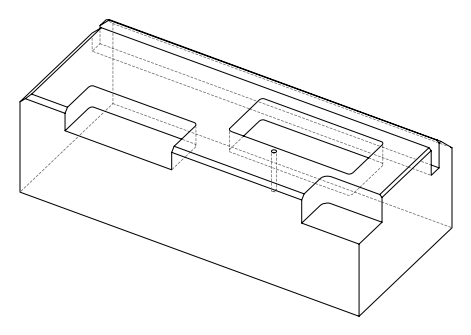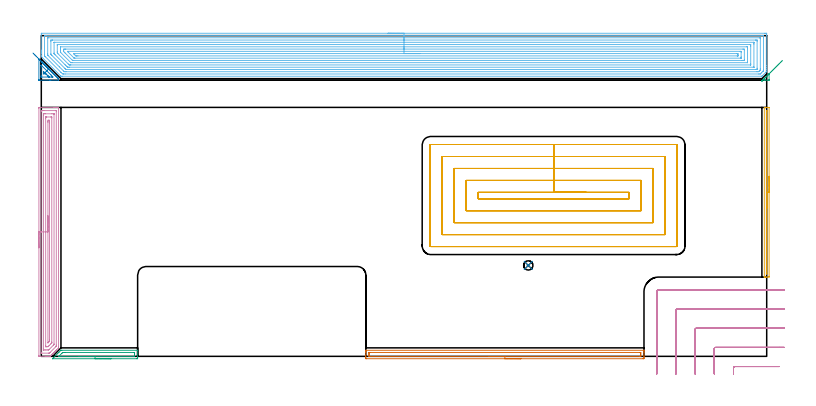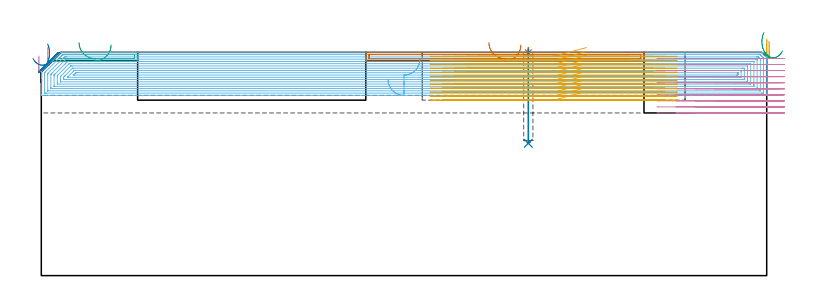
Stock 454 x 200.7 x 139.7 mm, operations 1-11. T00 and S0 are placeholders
(PLAN: 13 operations, 5 tool changes, 174.9 min)
(1 SPOT_DRILL | STEP1POCKET | NXT0321_9005460120000 | 0.03 min | 0 mm3)
(2 DRILL_BLIND_HOLE_INTO_CENTER | STEP1POCKET | UGT0301_453 | 0.24 min | 1447 mm3)
(3 AREA_MILL | FG_CHAMFER_SURFACE | UGT0205_001 | 1.01 min | 846 mm3)
(4 AREA_MILL_1 | FG_CHAMFER_SURFACE_1 | UGT0205_001 | 6.4 min | 12188 mm3)
(5 AREA_MILL_2 | FG_CHAMFER_SURFACE_2 | UGT0205_001 | 1.84 min | 500 mm3)
(6 AREA_MILL_3 | FG_CHAMFER_SURFACE_3 | UGT0205_001 | 36.43 min | 164257 mm3)
(7 AREA_MILL_4 | FG_CHAMFER_SURFACE_4 | UGT0205_001 | 2.98 min | 2537 mm3)
(8 AREA_MILL_5 | FG_CHAMFER_SURFACE_5 | UGT0205_001 | 0.5 min | 843 mm3)
(9 AREA_MILL_6 | FG_CHAMFER_SURFACE_6 | UGT0205_001 | 0.18 min | 14 mm3)
(10 MILL_CORNER_NOTCH_RECTANGULAR | CORNER_NOTCH_RECTANGULAR | NXT0201_012 | Follow Part, ap 4, ae 75% | 9.56 min | 143616 mm3)
(11 MILL_RECTANGULAR_POCKET | POCKET_RECTANGULAR_STRAIGHT | NXT0201_013 | Follow Part, ap 2.5, ae 75% | 39.81 min | 362756 mm3)
(12 MILL_SLOT | SLOT_PARTIAL_RECTANGULAR | NXT0201_013 | Follow Part, ap 2.5, ae 75% | 56.29 min | 239564 mm3)
(13 MILL_RECTANGULAR_SLOT | SLOT_RECTANGULAR | NXT0201_012 | Follow Part, ap 4, ae 75% | 19.65 min | 291531 mm3)
(TOOL NXT0321_9005460120000 | NC Spot Drill, 142deg, 12mm, Carbide, Uncoated | D12 PA142 FL30 Z2)
(TOOL UGT0301_453 | Carbide Drill 5.8 mm | D5.8 PA118 FL57 Z2)
(TOOL UGT0205_001 | Chamfer Mill 20 x 3 x 45 deg. | D20 FL50 Z2)
(TOOL NXT0201_012 | ENDMILL 16mm [2P460-1600-NA 1630] | D16 FL38 Z6)
(TOOL NXT0201_013 | ENDMILL 10mm | D10 FL30 Z4)
(OP 1 SPOT_DRILL)
G17 G21 G94 G90
T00 M6
G54
G17 G0 G90 X304.8 Y56.9 S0 M3
G43 Z149.7 H0
G94 G81 G98 Z139.45 F250. R142.7
G80
M5
M2
(OP 2 DRILL_BLIND_HOLE_INTO_CENTER)
G17 G21 G94 G90
T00 M6
G54
G17 G0 G90 X304.8 Y56.9 S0 M3
G43 Z149.7 H0
G94 G81 G98 Z82.8 F250. R141.7
G80
M5
M2
(OP 3 AREA_MILL)
G17 G21 G94 G90
T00 M6
G54
G17 G0 G90 X43.65 Y-1.5 S1061 M3
G43 Z149.7 H0
Z144.4
G94 G1 X43.612 Z143.529 F250.
X43.498 Z142.664
X43.309 Z141.812
X43.047 Z140.98
X42.713 Z140.174
X42.31 Z139.4
X41.842 Z138.664
X41.31 Z137.972
X40.721 Z137.329
X40.078 Z136.74
X39.386 Z136.209
X38.65 Z135.74
X37.876 Z135.337
X37.07 Z135.003
X36.238 Z134.741
X35.387 Z134.552
X34.522 Z134.438
X33.65 Z134.4
X7.068
X7.014 Y-1.498 Z134.401
X7.015 Y-1.493 Z134.405
X7.072 Y-1.429 Z134.469
X7.957 Y-0.542 Z135.357
X9.057 Y0.557 Z136.456
X10.172 Y1.673 Z137.572
X11.058 Y2.559 Z138.458
X12.294 Y3.793 Z139.691
X12.3 Y3.802 Z139.694
X12.317 Y3.801
X12.83 Y3.8 Z139.7
X60.229
X60.29 Y3.795 Z139.693
X60.3 Y3.656 Z139.554
Y-0.314 Z135.584
X60.295 Y-1.053 Z134.841
X60.292 Y-1.49 Z134.404
X60.228 Y-1.493 Z134.403
X59.786 Y-1.5 Z134.4
X33.65
Y-0.086 Z135.814
X11.529 Y-0.085 Z135.815
X11.058 Y-0.084 Z135.816
X10.969 Y-0.083 Z135.817
X10.882 Y-0.079 Z135.821
X10.888 Y-0.07 Z135.83
X10.919 Y-0.033 Z135.867
X10.955 Y0.004 Z135.904
X11.058 Y0.109 Z136.009
X12.685 Y1.735 Z137.635
X12.83 Y1.88 Z137.78
X13.13 Y2.174 Z138.074
X13.328 Y2.366 Z138.266
X13.716 Y2.382 Z138.282
X13.805 Y2.384 Z138.284
X14.602 Y2.386 Z138.286
X14.689
X58.101 Y2.385 Z138.285
X58.219 Y2.382 Z138.282
X58.275 Y2.379 Z138.279
X58.291 Y2.374 Z138.274
X58.294 Y2.358 Z138.258
X58.297 Y2.313 Z138.213
X58.3 Y2.187 Z138.087
Y1.306 Z137.206
Y0.425 Z136.325
X58.298 Y0.14 Z136.04
X58.293 Y-0.05 Z135.85
X58.29 Y-0.079 Z135.821
X58.286 Y-0.081 Z135.819
X58.263 Y-0.083 Z135.817
X58.214 Y-0.085 Z135.815
X33.65 Y-0.086 Z135.814
X32.778 Z135.852
X31.914 Z135.966
X31.062 Z136.155
X30.23 Z136.417
X29.424 Z136.751
X28.65 Z137.154
X27.914 Z137.623
X27.222 Z138.154
X26.579 Z138.743
X25.99 Z139.386
X25.459 Z140.079
X24.99 Z140.814
X24.587 Z141.588
X24.253 Z142.394
X23.991 Z143.226
X23.802 Z144.078
X23.688 Z144.943
X23.65 Z145.814
G0 Z149.7
M5
M2
(OP 4 AREA_MILL_1)
G17 G21 G94 G90
T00 M6
G54
G17 G0 G90 X-1.5 Y67.9 S1061 M3
G43 Z149.7 H0
Z137.4
G94 G1 Y67.938 Z136.528 F250.
Y68.052 Z135.663
Y68.241 Z134.812
Y68.503 Z133.98
Y68.837 Z133.174
Y69.24 Z132.4
Y69.708 Z131.664
Y70.24 Z130.972
Y70.829 Z130.329
Y71.472 Z129.74
Y72.164 Z129.208
Y72.9 Z128.74
Y73.674 Z128.337
Y74.48 Z128.003
Y75.312 Z127.741
Y76.164 Z127.552
Y77.028 Z127.438
Y77.9 Z127.4
X-1.499 Y155.181 Z127.401
X-1.496 Y155.614 Z127.402
X-1.492 Y155.79 Z127.406
X-1.07 Y155.795 Z127.828
X-0.46 Y155.8 Z128.437
X7.73 Z136.624
X8.27 Z137.167
X8.61 Z137.506
X9.15 Z138.046
X9.49 Z138.385
X10.169 Z139.068
X10.468 Z139.367
X10.804 Y155.799 Z139.694
X10.8 Y155.628 Z139.7
Y5.98
X10.796 Y5.305 Z139.689
X10.591 Y5.091 Z139.491
X9.693 Y4.193 Z138.592
X9.246 Y3.746 Z138.145
X8.8 Y3.299 Z137.698
X8.246 Y2.746 Z137.145
X8.023 Y2.522 Z136.92
X7.907 Y2.406 Z136.804
X7.392 Y1.892 Z136.292
X7.143 Y1.641 Z136.039
X7.014 Y1.512 Z135.911
X6.539 Y1.039 Z135.438
X6.263 Y0.761 Z135.159
X5.673 Y0.172 Z134.571
X5.53 Y0.034 Z134.429
X5.502 Y0.01 Z134.401
X5.19 Y0. Z134.09
X4.889 Z133.788
X4.21 Z133.105
X2.991 Z131.887
X2.45 Z131.344
X-1.07 Y0.001 Z127.827
X-1.285 Y0.004 Z127.612
X-1.492 Y0.01 Z127.405
X-1.496 Y0.186 Z127.402
X-1.499 Y0.619 Z127.401
X-1.5 Y77.9 Z127.4
X-0.086 Z128.814
X-0.085 Y153.288 Z128.815
X-0.084 Y153.394 Z128.816
X-0.079 Y153.778 Z128.821
X0.297 Y153.793 Z129.197
X0.69 Y153.798 Z129.59
X1.171 Y153.8 Z130.071
X1.57 Z130.47
X9.297 Y153.799 Z138.197
X9.329 Y153.797 Z138.229
X9.362 Y153.791 Z138.262
X9.379 Y153.786 Z138.279
X9.38 Y153.761 Z138.28
X9.385 Y153.501 Z138.285
X9.386 Y6.979 Z138.286
X9.385 Y6.873 Z138.285
X9.382 Y6.479 Z138.282
X9.379 Y6.381 Z138.279
X9.377 Y6.338 Z138.277
X9.352 Y6.311 Z138.252
X9.26 Y6.213 Z138.16
X9.03 Y5.98 Z137.93
X5.456 Y2.406 Z134.356
X5.269 Y2.224 Z134.169
X5.09 Y2.05 Z133.99
X5.028 Y2.01 Z133.928
X4.97 Y2.006 Z133.87
X4.85 Y2.003 Z133.75
X4.609 Y2. Z133.509
X0.003 Y2.001 Z128.903
X-0.029 Y2.003 Z128.871
X-0.062 Y2.009 Z128.838
X-0.079 Y2.014 Z128.821
X-0.08 Y2.039 Z128.82
X-0.085 Y2.299 Z128.815
X-0.086 Y77.9 Z128.814
X1.328 Z130.228
X1.329 Y150.959 Z130.229
X1.331 Y151.607 Z130.231
X1.333 Y151.73 Z130.233
X1.335 Y151.782 Z130.235
X1.389 Y151.792 Z130.289
X1.57 Y151.796 Z130.47
X2.26 Y151.8 Z131.16
X2.45 Z131.35
X6.66 Z135.56
X7.541 Y151.799 Z136.441
X7.73 Y151.797 Z136.63
X7.919 Y151.791 Z136.819
X7.965 Y151.788 Z136.865
X7.967 Y151.754 Z136.867
X7.97 Y151.689 Z136.87
X7.971 Y151.607 Z136.871
Y151.362
Y7.766
X7.97 Y7.523 Z136.87
X7.968 Y7.439 Z136.868
X7.965 Y7.379 Z136.865
X7.936 Y7.347 Z136.836
X7.73 Y7.132 Z136.63
X7.603 Y7.002 Z136.503
X7.474 Y6.873 Z136.374
X4.942 Y4.343 Z133.842
X4.788 Y4.193 Z133.688
X4.587 Y4.01 Z133.487
X4.397 Y4.003 Z133.297
X4.21 Y4.001 Z133.11
X3.52 Y4. Z132.42
X2.64 Z131.54
X1.759 Z130.659
X1.57 Y4.003 Z130.47
X1.381 Y4.009 Z130.281
X1.335 Y4.012 Z130.235
X1.333 Y4.046 Z130.233
X1.33 Y4.111 Z130.23
X1.329 Y4.193 Z130.229
X1.328 Y4.438 Z130.228
Y77.9
X2.743 Z131.643
Y148.927
X2.745 Y149.521 Z131.645
X2.748 Y149.722 Z131.648
X2.749 Y149.785 Z131.649
X2.793 Y149.79 Z131.693
X2.9 Y149.794 Z131.8
X3.33 Y149.8 Z132.23
X3.35 Z132.25
X5.99 Z134.89
X6.401 Y149.796 Z135.301
X6.503 Y149.793 Z135.403
X6.548 Y149.79 Z135.448
X6.551 Y149.756 Z135.451
X6.553 Y149.664 Z135.453
X6.557 Y149.225 Z135.457
Y8.957
X6.556 Y8.66 Z135.456
X6.554 Y8.511 Z135.454
X6.55 Y8.438 Z135.45
X6.546 Y8.407 Z135.446
X6.524 Y8.382 Z135.424
X6.385 Y8.238 Z135.285
X5.97 Y7.818 Z134.87
X5.024 Y6.873 Z133.924
X4.613 Y6.464 Z133.513
X4.21 Y6.067 Z133.11
X4.165 Y6.025 Z133.065
X3.33 Y6.001 Z132.23
X3.31 Y6. Z132.21
X2.899 Y6.004 Z131.799
X2.797 Y6.007 Z131.697
X2.752 Y6.01 Z131.652
X2.749 Y6.044 Z131.649
X2.746 Y6.136 Z131.646
X2.743 Y6.575 Z131.643
Y77.9
X4.157 Z133.057
Y146.301
X4.16 Y147.14 Z133.06
X4.161 Y147.189 Z133.061
X4.21 Y147.79 Z133.11
X4.445 Y147.795 Z133.345
X5.09 Y147.79 Z133.99
X5.138 Y147.14 Z134.038
X5.14 Y147.089 Z134.04
X5.143 Y146.247 Z134.043
Y146.193
Y10.393
X5.141 Y9.553 Z134.041
X5.14 Y9.502 Z134.04
X5.136 Y9.451 Z134.036
X5.09 Y9.399 Z133.99
X4.727 Y9.028 Z133.627
X4.362 Y8.66 Z133.262
X4.285 Y8.583 Z133.185
X4.21 Y8.51 Z133.11
X4.184 Y8.487 Z133.084
X4.165 Y8.474 Z133.065
X4.164 Y8.475 Z133.064
X4.161 Y8.498 Z133.061
X4.158 Y8.606 Z133.058
X4.157 Y8.66 Z133.057
Y77.9
Y78.772 Z133.095
Y79.636 Z133.209
Y80.488 Z133.398
Y81.32 Z133.66
Y82.126 Z133.994
Y82.9 Z134.397
Y83.636 Z134.865
Y84.328 Z135.396
Y84.971 Z135.986
Y85.56 Z136.629
Y86.092 Z137.321
Y86.56 Z138.057
Y86.963 Z138.831
Y87.297 Z139.637
Y87.559 Z140.469
Y87.748 Z141.32
Y87.862 Z142.185
Y87.9 Z143.057
G0 Z149.7
M5
M2
(OP 5 AREA_MILL_2)
G17 G21 G94 G90
T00 M6
G54
G17 G0 G90 X455.5 Y112.7 S1061 M3
G43 Z149.7 H0
Z146.7
G94 G1 Y112.662 Z145.828 F250.
Y112.548 Z144.963
Y112.359 Z144.112
Y112.097 Z143.28
Y111.763 Z142.474
Y111.36 Z141.7
Y110.891 Z140.964
Y110.36 Z140.272
Y109.771 Z139.629
Y109.128 Z139.04
Y108.436 Z138.508
Y107.7 Z138.04
Y106.926 Z137.637
Y106.12 Z137.303
Y105.288 Z137.041
Y104.436 Z136.852
Y103.572 Z136.738
Y102.7 Z136.7
Y49.872
X455.497 Y49.73 Z136.703
X455.491 Y49.602 Z136.706
X454. Y49.6 Z138.195
X453.481 Z138.718
X452.854 Z139.345
X452.547 Z139.645
X452.503 Y49.61 Z139.688
X452.5 Y49.73 Z139.7
Y155.67
X452.503 Y155.79 Z139.688
X452.544 Y155.793 Z139.647
X452.854 Y155.8 Z139.345
X453.48 Z138.719
X454. Z138.195
X455.491 Y155.798 Z136.706
X455.5 Y155.67 Z136.7
Y102.7
X454.086 Z138.114
X454.085 Y51.87 Z138.115
X454.084 Y51.784 Z138.116
X454.079 Y51.622 Z138.121
X454. Y51.61 Z138.2
X453.95 Y51.607 Z138.25
X453.925 Y51.609 Z138.275
X453.92 Y51.699 Z138.28
X453.916 Y51.87 Z138.284
X453.915 Y51.955 Z138.285
X453.914 Y52.041 Z138.286
X453.915 Y153.53 Z138.285
X453.916 Y153.616 Z138.284
X453.921 Y153.778 Z138.279
X454. Y153.79 Z138.2
X454.05 Y153.793 Z138.15
X454.075 Y153.791 Z138.125
X454.08 Y153.701 Z138.12
X454.084 Y153.53 Z138.116
X454.086 Y153.445 Z138.114
Y153.359
Y102.7
Y101.828 Z138.152
Y100.963 Z138.266
Y100.112 Z138.455
Y99.28 Z138.717
Y98.474 Z139.051
Y97.7 Z139.454
Y96.964 Z139.923
Y96.272 Z140.454
Y95.629 Z141.043
Y95.04 Z141.686
Y94.508 Z142.378
Y94.04 Z143.114
Y93.637 Z143.888
Y93.303 Z144.694
Y93.041 Z145.526
Y92.852 Z146.378
Y92.738 Z147.243
Y92.7 Z148.114
G0 Z149.7
M5
M2
(OP 6 AREA_MILL_3)
G17 G21 G94 G90
T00 M6
G54
G17 G0 G90 X217. Y202.2 S1061 M3
G43 Z149.7 H0
Z122.8
G94 G1 X217.038 Z121.928 F250.
X217.152 Z121.063
X217.341 Z120.212
X217.603 Z119.38
X217.937 Z118.574
X218.34 Z117.8
X218.808 Z117.064
X219.34 Z116.372
X219.929 Z115.729
X220.572 Z115.139
X221.264 Z114.608
X222. Z114.14
X222.774 Z113.737
X223.58 Z113.403
X224.412 Z113.141
X225.264 Z112.952
X226.128 Z112.838
X227. Z112.8
X452.826
X453.386 Y202.199 Z112.801
X453.941 Y202.194 Z112.803
X453.992 Y202.192 Z112.806
X453.996 Y201.642 Z113.356
X454. Y201.031 Z113.967
Y182.082 Z132.913
Y180.637 Z134.36
Y179.415 Z135.58
Y178.317 Z136.682
X453.998 Y178.303 Z136.695
X453.997 Y178.3 Z136.699
X453.982 Y178.281 Z136.718
X453.783 Y178.081 Z136.915
X453.386 Y177.686 Z137.313
X451.473 Y175.773 Z139.227
X451.177 Y175.476 Z139.521
X451.004 Y175.304 Z139.69
X450.707 Y175.3 Z139.7
X13.116
X12.295 Y175.306 Z139.692
X12.223 Y175.377 Z139.623
X12.185 Y175.414 Z139.584
X0.151 Y187.449 Z127.551
X0.01 Y187.598 Z127.394
X0.001 Y187.747 Z127.247
X0. Y188.082 Z126.917
Y189.527 Z125.469
Y190.084 Z124.913
Y190.417 Z124.58
Y190.973 Z124.022
Y191.584 Z123.412
Y201.642 Z113.356
X0.002 Y201.922 Z113.075
X0.01 Y202.192 Z112.806
X0.281 Y202.199 Z112.799
X227. Y202.2 Z112.8
Y200.786 Z114.214
X450.674
X451.569 Y200.784 Z114.216
X451.6 Y200.783 Z114.217
X451.99 Y200.753 Z114.247
X451.997 Y200.358 Z114.642
X451.999 Y199.864 Z115.136
X452. Y199.466 Z115.534
X451.999 Y179.415 Z135.585
X451.997 Y179.02 Z135.98
X451.99 Y178.773 Z136.227
X451.911 Y178.672 Z136.328
X451.773 Y178.526 Z136.474
X451.688 Y178.438 Z136.562
X451.6 Y178.35 Z136.65
X450.887 Y177.636 Z137.364
X450.707 Y177.457 Z137.543
X450.349 Y177.104 Z137.896
X449.986 Y176.747 Z138.253
X449.841 Y176.72 Z138.28
X449.814 Y176.718 Z138.282
X448.954 Y176.714 Z138.286
X14.936
X14.042 Y176.715 Z138.285
X14.009 Y176.716 Z138.284
X13.314 Y176.747 Z138.253
X13.116 Y176.938 Z138.062
X12.414 Y177.636 Z137.364
X12.223 Y177.826 Z137.174
X2.634 Y187.416 Z127.584
X2.4 Y187.652 Z127.348
X2.08 Y187.982 Z127.018
X2.01 Y188.069 Z126.931
X2.006 Y188.173 Z126.827
X2.003 Y188.306 Z126.694
X2. Y188.703 Z126.297
X2.001 Y199.864 Z115.136
X2.002 Y200.259 Z114.741
X2.01 Y200.753 Z114.247
X2.37 Y200.783 Z114.217
X2.4 Y200.784 Z114.216
X3.26 Y200.786 Z114.214
X227.
Y199.372 Z115.628
X449.416 Y199.371 Z115.629
X449.814 Y199.369 Z115.631
X449.946 Y199.367 Z115.633
X449.986 Y199.365 Z115.635
X449.991 Y199.283 Z115.717
X449.996 Y199.16 Z115.84
X449.999 Y198.975 Z116.025
X450. Y198.79 Z116.21
Y180.119 Z134.881
X449.995 Y179.415 Z135.585
X449.992 Y179.237 Z135.763
X449.977 Y179.188 Z135.812
X449.942 Y179.15 Z135.85
X449.814 Y179.015 Z135.985
X449.569 Y178.769 Z136.231
X449.324 Y178.526 Z136.474
X449.12 Y178.327 Z136.673
X448.921 Y178.135 Z136.865
X448.424 Y178.131 Z136.869
X448.028 Y178.129 Z136.871
X447.534
X15.795
X15.3
X14.902 Y178.132 Z136.868
X14.401 Y178.136 Z136.864
X14.009 Y178.492 Z136.508
X11.33 Y181.169 Z133.831
X4.186 Y188.313 Z126.687
X4.08 Y188.426 Z126.574
X4.029 Y188.482 Z126.518
X4.01 Y188.535 Z126.465
X4.007 Y188.64 Z126.36
X4.002 Y189.01 Z125.99
X4. Y189.195 Z125.805
Y189.38 Z125.62
X4.001 Y199.159 Z115.841
X4.007 Y199.344 Z115.656
X4.01 Y199.365 Z115.635
X4.014 Y199.367 Z115.633
X4.037 Y199.37 Z115.63
X4.086 Y199.371 Z115.629
X4.186
X227. Y199.372 Z115.628
Y197.957 Z117.043
X447.135
X447.264
X447.924 Y197.95 Z117.05
X447.99 Y197.941 Z117.059
X447.993 Y197.844 Z117.156
X447.997 Y197.637 Z117.363
X448. Y197.224 Z117.776
Y180.304 Z134.696
X447.994 Y179.873 Z135.127
X447.99 Y179.66 Z135.34
X447.891 Y179.551 Z135.449
X447.135 Y179.544 Z135.456
X447.006 Y179.543 Z135.457
X15.666
X15.476 Y179.547 Z135.453
X15.43 Y179.55 Z135.45
X15.407 Y179.554 Z135.446
X15.342 Y179.615 Z135.385
X15.165 Y179.787 Z135.213
X14.902 Y180.046 Z134.954
X14.645 Y180.304 Z134.696
X6.644 Y188.306 Z126.694
X6.426 Y188.527 Z126.473
X6.01 Y188.954 Z126.046
X6.001 Y189.166 Z125.834
X6. Y189.195 Z125.805
Y197.196 Z117.804
X6.003 Y197.627 Z117.373
X6.007 Y197.842 Z117.158
X6.01 Y197.944 Z117.056
X6.107 Y197.951 Z117.049
X6.865 Y197.956 Z117.044
X6.994 Y197.957 Z117.043
X227.
Y196.543 Z118.457
X445.744
X445.87 Y196.541 Z118.459
X445.954 Y196.538 Z118.462
X445.991 Y196.535 Z118.465
X445.992 Y196.522 Z118.478
X445.996 Y196.307 Z118.693
X446. Y195.659 Z119.341
Y195.418 Z119.582
X445.999 Y181.031 Z133.969
X445.998 Y180.99 Z134.01
X445.995 Y180.971 Z134.029
X445.991 Y180.966 Z134.034
X445.979 Y180.964 Z134.036
X445.823 Y180.959 Z134.041
X445.585 Y180.957 Z134.043
X17.582
X16.924 Y180.958 Z134.042
X16.688 Y180.96 Z134.04
X16.457 Y180.964 Z134.036
X16.217 Y181.193 Z133.807
X15.795 Y181.605 Z133.395
X15.316 Y182.082 Z132.918
X14.902 Y182.496 Z132.504
X8.651 Y188.747 Z126.253
X8.207 Y189.195 Z125.805
X8.061 Y189.346 Z125.654
X8.012 Y189.399 Z125.601
X8.008 Y189.438 Z125.562
X8.004 Y189.519 Z125.481
X8. Y189.842 Z125.158
X8.001 Y196.469 Z118.531
X8.002 Y196.51 Z118.49
X8.005 Y196.529 Z118.471
X8.008 Y196.534 Z118.466
X8.021 Y196.536 Z118.464
X8.177 Y196.541 Z118.459
X8.415 Y196.543 Z118.457
X227.
Y195.129 Z119.871
X443.563
X443.855 Y195.127 Z119.873
X443.943 Y195.125 Z119.875
X443.981 Y195.122 Z119.878
X443.99 Y195.105 Z119.895
X443.997 Y194.986 Z120.014
X443.999 Y194.529 Z120.471
X444. Y194.094 Z120.906
X443.999 Y182.971 Z132.029
X443.997 Y182.538 Z132.462
X443.99 Y182.392 Z132.608
X443.987 Y182.377 Z132.623
X443.976 Y182.375 Z132.625
X443.939 Y182.373 Z132.627
X443.864 Y182.372 Z132.628
X18.475 Y182.371 Z132.629
X18.183 Y182.372 Z132.628
X17.582 Y182.377 Z132.623
X17.5 Y182.378 Z132.622
X17.412 Y182.447 Z132.553
X17.233 Y182.622 Z132.378
X16.878 Y182.971 Z132.029
X10.437 Y189.411 Z125.589
X10.106 Y189.751 Z125.249
X10.025 Y189.834 Z125.166
X10.01 Y189.939 Z125.061
X10.007 Y190.084 Z124.916
X10.001 Y190.518 Z124.482
Y194.529 Z120.471
X10.003 Y194.962 Z120.038
X10.01 Y195.108 Z119.892
X10.013 Y195.123 Z119.877
X10.024 Y195.125 Z119.875
X10.061 Y195.127 Z119.873
X10.136 Y195.128 Z119.872
X227. Y195.129 Z119.871
Y193.715 Z121.285
X441.702
X441.777 Y193.714 Z121.286
X441.852 Y193.712 Z121.288
X441.99 Y193.707 Z121.293
X441.993 Y193.64 Z121.36
X441.998 Y193.419 Z121.581
X442. Y192.751 Z122.249
Y192.529 Z122.471
Y184.527 Z130.473
X441.996 Y183.86 Z131.14
X441.993 Y183.805 Z131.195
X441.991 Y183.796 Z131.204
X441.975 Y183.792 Z131.208
X441.927 Y183.788 Z131.212
X441.851 Y183.786 Z131.214
X19.368
X18.545 Y183.79 Z131.21
X18.517 Y183.792 Z131.208
X18.475 Y183.826 Z131.174
X18.438 Y183.86 Z131.14
X12.214 Y190.084 Z124.916
X12.01 Y190.296 Z124.704
X12.003 Y190.973 Z124.027
X12.001 Y191.194 Z123.806
X12. Y192.084 Z122.916
Y192.973 Z122.027
X12.004 Y193.64 Z121.36
X12.007 Y193.695 Z121.305
X12.009 Y193.704 Z121.296
X12.026 Y193.708 Z121.292
X12.073 Y193.712 Z121.288
X12.149 Y193.714 Z121.286
X227. Y193.715 Z121.285
Y192.301 Z122.699
X439.098 Y192.3 Z122.7
X439.553 Y192.298 Z122.702
X439.991 Y192.294 Z122.706
X440. Y191.853 Z123.147
Y185.629 Z129.371
X439.991 Y185.207 Z129.793
X439.536 Y185.202 Z129.798
X439.098 Y185.2 Z129.8
X438.645
X20.261
X19.807 Y185.201 Z129.799
X19.589 Y185.204 Z129.796
X19.565 Y185.206 Z129.794
X19.532 Y185.227 Z129.773
X19.458 Y185.294 Z129.706
X19.368 Y185.38 Z129.62
X14.902 Y189.844 Z125.156
X14.665 Y190.084 Z124.916
X14.009 Y190.749 Z124.251
X14. Y190.973 Z124.027
Y190.982 Z124.018
Y191.871 Z123.129
X14.009 Y192.293 Z122.707
X14.464 Y192.298 Z122.702
X14.902 Y192.3 Z122.7
X15.355
X227. Y192.301 Z122.699
Y190.886 Z124.114
X437.399
X437.745 Y190.883 Z124.117
X437.917 Y190.879 Z124.121
X437.99 Y190.875 Z124.125
X437.992 Y190.816 Z124.184
X437.999 Y190.288 Z124.712
X438. Y187.416 Z127.584
X437.996 Y186.735 Z128.265
X437.99 Y186.634 Z128.366
X437.984 Y186.62 Z128.38
X437.966 Y186.618 Z128.382
X437.916 Y186.616 Z128.384
X437.715 Y186.614 Z128.386
X21.067
X20.664 Y186.616 Z128.384
X20.614 Y186.618 Z128.382
X20.593 Y186.62 Z128.38
X20.559 Y186.649 Z128.351
X20.425 Y186.776 Z128.224
X20.261 Y186.936 Z128.064
X16.688 Y190.508 Z124.492
X16.417 Y190.783 Z124.217
X16.371 Y190.832 Z124.168
X16.331 Y190.876 Z124.124
X16.383 Y190.879 Z124.121
X16.688 Y190.885 Z124.115
X16.776 Y190.886 Z124.114
X227.
Y189.472 Z125.528
X435.247
X435.525 Y189.471 Z125.529
X435.804 Y189.468 Z125.532
X435.981 Y189.465 Z125.535
X435.99 Y189.352 Z125.648
X435.994 Y189.195 Z125.805
X435.999 Y188.723 Z126.277
X435.998 Y188.306 Z126.694
X435.995 Y188.069 Z126.931
X435.991 Y188.042 Z126.958
X435.988 Y188.035 Z126.965
X435.971 Y188.033 Z126.967
X435.897 Y188.029 Z126.971
X435.804 Y188.028 Z126.972
X435.525
X22.94
X22.324 Y188.029 Z126.971
X22.047 Y188.031 Z126.969
X21.769 Y188.035 Z126.965
X21.61 Y188.048 Z126.952
X21.521 Y188.132 Z126.868
X21.342 Y188.306 Z126.694
X21.154 Y188.492 Z126.508
X20.452 Y189.195 Z125.805
X20.261 Y189.389 Z125.611
X20.194 Y189.464 Z125.536
X20.204 Y189.466 Z125.534
X20.261 Y189.468 Z125.532
X20.876 Y189.472 Z125.528
X227.
X227.872 Z125.566
X228.736 Z125.68
X229.588 Z125.869
X230.42 Z126.131
X231.226 Z126.465
X232. Z126.868
X232.736 Z127.336
X233.428 Z127.867
X234.071 Z128.457
X234.66 Z129.1
X235.192 Z129.792
X235.66 Z130.528
X236.063 Z131.302
X236.397 Z132.108
X236.659 Z132.94
X236.848 Z133.791
X236.962 Z134.656
X237. Z135.528
G0 Z149.7
M5
M2
(OP 7 AREA_MILL_4)
G17 G21 G94 G90
T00 M6
G54
G17 G0 G90 X300.15 Y-1.5 S1061 M3
G43 Z149.7 H0
Z144.4
G94 G1 X300.112 Z143.529 F250.
X299.998 Z142.664
X299.809 Z141.812
X299.547 Z140.98
X299.213 Z140.174
X298.81 Z139.4
X298.342 Z138.664
X297.81 Z137.972
X297.221 Z137.329
X296.578 Z136.74
X295.886 Z136.209
X295.15 Z135.74
X294.376 Z135.337
X293.57 Z135.003
X292.738 Z134.741
X291.886 Z134.552
X291.022 Z134.438
X290.15 Z134.4
X203.69
X203.243 Y-1.494 Z134.402
X203.109 Y-1.491 Z134.405
X203.1 Y-1.053 Z134.842
Y-0.755 Z135.14
Y-0.172 Z135.723
Y0.424 Z136.322
Y0.709 Z136.606
Y2.472 Z138.367
Y3.042 Z138.941
Y3.353 Z139.252
X203.101 Y3.512 Z139.411
X203.11 Y3.794 Z139.693
X203.244 Y3.8 Z139.7
X377.056
X377.19 Y3.794 Z139.693
X377.2 Y3.511 Z139.41
Y3.042 Z138.941
Y2.472 Z138.367
Y0.424 Z136.322
Y-0.172 Z135.723
Y-0.755 Z135.14
X377.197 Y-1.053 Z134.842
X377.191 Y-1.491 Z134.405
X377.057 Y-1.494 Z134.402
X376.61 Y-1.5 Z134.4
X290.15
Y-0.086 Z135.814
X205.473 Y-0.085 Z135.815
X205.384 Y-0.084 Z135.816
X205.118 Y-0.079 Z135.821
X205.11 Y0.007 Z135.907
X205.103 Y0.194 Z136.094
X205.101 Y0.709 Z136.609
X205.1 Y1.078 Z136.978
Y1.591 Z137.491
X205.101 Y1.958 Z137.858
X205.108 Y2.327 Z138.227
X205.11 Y2.372 Z138.272
X205.124 Y2.379 Z138.279
X205.171 Y2.382 Z138.282
X205.272 Y2.384 Z138.284
X205.473 Y2.386 Z138.286
X205.56
X374.827 Y2.385 Z138.285
X374.916 Y2.384 Z138.284
X375.182 Y2.379 Z138.279
X375.19 Y2.293 Z138.193
X375.197 Y2.106 Z138.006
X375.199 Y1.591 Z137.491
X375.2 Y1.222 Z137.122
Y0.709 Z136.609
X375.199 Y0.342 Z136.242
X375.192 Y-0.027 Z135.873
X375.19 Y-0.072 Z135.828
X375.176 Y-0.079 Z135.821
X375.129 Y-0.082 Z135.818
X375.028 Y-0.084 Z135.816
X374.827 Y-0.086 Z135.814
X374.74
X290.15
X289.278 Z135.852
X288.414 Z135.966
X287.562 Z136.155
X286.73 Z136.417
X285.924 Z136.751
X285.15 Z137.154
X284.414 Z137.623
X283.722 Z138.154
X283.079 Z138.743
X282.49 Z139.386
X281.958 Z140.079
X281.49 Z140.814
X281.087 Z141.588
X280.753 Z142.394
X280.491 Z143.226
X280.302 Z144.078
X280.188 Z144.943
X280.15 Z145.814
G0 Z149.7
M5
M2
(OP 8 AREA_MILL_5)
G17 G21 G94 G90
T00 M6
G54
G17 G0 G90 X-5.206 Y189.806 S1061 M3
G43 Z149.7 H0
Z135.941
G94 G1 X-4.828 Y189.428 Z135.251 F250.
X-4.409 Y189.01 Z134.611
X-3.953 Y188.553 Z134.024
X-3.461 Y188.062 Z133.497
X-2.94 Y187.54 Z133.031
X-2.391 Y186.992 Z132.632
X-1.82 Y186.421 Z132.302
X-1.231 Y185.831 Z132.043
X-0.628 Y185.229 Z131.858
X-0.016 Y184.617 Z131.748
X0.6 Y184. Z131.714
X1.216 Y183.384 Z131.756
X1.828 Y182.773 Z131.874
X2.429 Y182.171 Z132.067
X3.017 Y181.584 Z132.333
X3.586 Y181.015 Z132.671
X4.131 Y180.469 Z133.077
X4.65 Y179.95 Z133.549
X4.797 Y179.805 Z133.693
X4.856 Y179.744 Z133.755
X5.03 Y179.571 Z133.929
X5.09 Y179.512 Z133.987
X5.151 Y179.45 Z134.05
X5.322 Y179.278 Z134.221
X5.383 Y179.218 Z134.28
X5.445 Y179.156 Z134.344
X5.615 Y178.986 Z134.514
X5.677 Y178.925 Z134.573
X5.739 Y178.862 Z134.638
X5.907 Y178.694 Z134.806
X5.97 Y178.632 Z134.866
X6.033 Y178.567 Z134.932
X6.199 Y178.401 Z135.098
X6.263 Y178.339 Z135.16
X6.328 Y178.273 Z135.227
X6.492 Y178.109 Z135.391
X6.557 Y178.045 Z135.453
X6.622 Y177.979 Z135.521
X6.784 Y177.817 Z135.683
X6.85 Y177.752 Z135.746
X6.916 Y177.684 Z135.815
X7.076 Y177.524 Z135.975
X7.143 Y177.459 Z136.04
X7.21 Y177.39 Z136.109
X7.369 Y177.232 Z136.268
X7.436 Y177.165 Z136.333
X7.505 Y177.096 Z136.404
X7.661 Y176.939 Z136.56
X7.73 Y176.872 Z136.626
X7.799 Y176.802 Z136.698
X7.954 Y176.647 Z136.853
X8.023 Y176.579 Z136.92
X8.093 Y176.507 Z136.992
X8.246 Y176.355 Z137.145
X8.316 Y176.285 Z137.213
X8.387 Y176.213 Z137.286
X8.538 Y176.062 Z137.437
X8.61 Y175.992 Z137.506
X8.682 Y175.919 Z137.581
X8.831 Y175.77 Z137.73
X8.903 Y175.699 Z137.799
X8.976 Y175.625 Z137.875
X9.123 Y175.477 Z138.022
X9.196 Y175.405 Z138.093
X9.27 Y175.33 Z138.169
X9.415 Y175.185 Z138.315
X9.49 Y175.112 Z138.386
X9.564 Y175.036 Z138.464
X9.708 Y174.893 Z138.607
X9.783 Y174.819 Z138.679
X9.859 Y174.742 Z138.758
X10. Y174.6 Z138.899
X10.076 Y174.525 Z138.973
X10.153 Y174.448 Z139.052
X10.293 Y174.308 Z139.192
X10.37 Y174.232 Z139.266
X10.448 Y174.153 Z139.346
X10.505 Y174.097 Z139.402
X10.796 Y173.806 Z139.689
X10.8 Y173.27 Z139.7
Y172.829
X10.795 Y172.81 Z139.694
X10.743 Y172.8 Z139.642
X5.912 Z134.811
X5.09 Z133.984
X-1.286 Z127.61
X-1.483 Y172.802 Z127.413
X-1.492 Y172.81 Z127.404
X-1.498 Y172.817 Z127.398
X-1.5 Y173.27 Z127.4
Y185.918
X-1.492 Y186.081 Z127.406
X-1.324 Y185.924 Z127.576
X-1.029 Y185.63 Z127.87
X0.104 Y184.498 Z129.001
X0.148 Y184.453 Z129.047
X0.352 Y184.249 Z129.251
X0.397 Y184.205 Z129.294
X0.442 Y184.158 Z129.341
X0.644 Y183.957 Z129.543
X0.69 Y183.911 Z129.587
X0.737 Y183.864 Z129.636
X0.937 Y183.664 Z129.836
X0.984 Y183.618 Z129.881
X1.031 Y183.57 Z129.93
X1.229 Y183.372 Z130.128
X1.277 Y183.325 Z130.174
X1.325 Y183.276 Z130.224
X1.521 Y183.079 Z130.42
X1.57 Y183.031 Z130.467
X1.619 Y182.981 Z130.518
X1.814 Y182.787 Z130.713
X1.863 Y182.738 Z130.76
X1.914 Y182.687 Z130.813
X2.106 Y182.495 Z131.005
X2.157 Y182.445 Z131.054
X2.208 Y182.393 Z131.107
X2.398 Y182.202 Z131.297
X2.45 Y182.152 Z131.347
X2.502 Y182.099 Z131.401
X2.691 Y181.91 Z131.59
X2.743 Y181.858 Z131.64
X2.796 Y181.804 Z131.695
X2.983 Y181.618 Z131.882
X3.037 Y181.565 Z131.934
X3.091 Y181.51 Z131.99
X3.276 Y181.325 Z132.175
X3.33 Y181.272 Z132.227
X3.385 Y181.216 Z132.284
X3.568 Y181.033 Z132.467
X3.623 Y180.978 Z132.52
X3.679 Y180.921 Z132.578
X3.86 Y180.74 Z132.759
X3.917 Y180.685 Z132.813
X3.973 Y180.627 Z132.872
X4.153 Y180.448 Z133.052
X4.21 Y180.392 Z133.107
X4.268 Y180.333 Z133.167
X4.445 Y180.156 Z133.344
X4.503 Y180.098 Z133.4
X4.65 Y179.95 Z133.549
X3.425 Y178.725 Z132.325
X5.97 Y176.181 Z134.87
X6.231 Y175.919 Z135.131
X6.85 Y175.296 Z135.75
X7.103 Y175.036 Z136.003
X7.301 Y174.809 Z136.201
X7.082 Y174.803 Z135.982
X6.85 Y174.801 Z135.75
X6.205 Y174.8 Z135.105
X0.045 Y174.801 Z128.945
X-0.036 Y174.804 Z128.864
X-0.06 Y174.807 Z128.84
X-0.079 Y174.812 Z128.821
X-0.081 Y174.847 Z128.819
X-0.084 Y174.93 Z128.816
X-0.085 Y175.036 Z128.815
X-0.086 Y175.815 Z128.814
Y181.111
X-0.085 Y181.994 Z128.815
X-0.084 Y182.099 Z128.816
X-0.081 Y182.186 Z128.819
X-0.079 Y182.214 Z128.821
X-0.064 Y182.204 Z128.836
X-0.035 Y182.181 Z128.865
X0.051 Y182.099 Z128.951
X3.425 Y178.725 Z132.325
X2.194 Y177.505 Z131.094
X2.45 Y177.247 Z131.35
X2.887 Y176.802 Z131.787
X2.452 Y176.8 Z131.352
X1.572 Z130.472
X1.336 Y176.802 Z130.236
X1.332 Y177.041 Z130.232
X1.329 Y177.684 Z130.229
Y177.927
Y178.17
X1.33 Y178.331 Z130.23
X1.331 Y178.358 Z130.231
X1.333 Y178.361 Z130.233
X1.336 Y178.36 Z130.236
X1.368 Y178.332 Z130.268
X2.194 Y177.505 Z131.094
X2.68 Y177.014 Z131.627
X3.132 Y176.559 Z132.218
X3.546 Y176.141 Z132.862
X3.918 Y175.765 Z133.556
X4.247 Y175.434 Z134.293
X4.529 Y175.149 Z135.068
X4.763 Y174.913 Z135.875
X4.946 Y174.728 Z136.707
X5.077 Y174.596 Z137.559
X5.156 Y174.517 Z138.425
X5.181 Y174.491 Z139.296
X5.153 Y174.52 Z140.168
X5.071 Y174.602 Z141.032
X4.937 Y174.738 Z141.884
X4.751 Y174.926 Z142.715
X4.514 Y175.164 Z143.52
X4.229 Y175.452 Z144.293
X3.898 Y175.786 Z145.027
G0 Z149.7
M5
M2
(OP 9 AREA_MILL_6)
G17 G21 G94 G90
T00 M6
G54
G17 G0 G90 X452.309 Y173.61 S1061 M3
G43 Z152.138 H0
G94 G1 X451.976 Y173.276 Z151.404 F250.
X451.688 Y172.989 Z150.632
X451.449 Y172.75 Z149.828
X451.261 Y172.562 Z148.997
X451.125 Y172.425 Z148.146
X451.041 Y172.342 Z147.282
X451.011 Y172.312 Z146.411
X451.035 Y172.336 Z145.539
X451.113 Y172.414 Z144.673
X451.244 Y172.544 Z143.821
X451.426 Y172.727 Z142.988
X451.66 Y172.96 Z142.18
X451.942 Y173.243 Z141.404
X452.271 Y173.572 Z140.666
X452.644 Y173.945 Z139.972
X453.059 Y174.359 Z139.326
X453.511 Y174.812 Z138.733
X453.999 Y175.3 Z138.199
X455.339 Y176.639 Z136.859
X455.491 Y176.788 Z136.705
X455.496 Y176.689 Z136.701
X455.499 Y176.536
X455.5 Y176.379 Z136.7
Y173.341
X455.497 Y173.064 Z136.703
X455.492 Y172.803 Z136.706
X455.435 Y172.8 Z136.764
X452.868 Y172.801 Z139.328
X452.504 Y172.81 Z139.69
X452.5 Y173.064 Z139.7
X452.505 Y173.806 Z139.69
X452.631 Y173.932 Z139.567
X452.661 Y173.962 Z139.537
X453.999 Y175.3 Z138.199
X454.518 Y175.819 Z137.727
X455.064 Y176.365 Z137.321
X455.634 Y176.933 Z136.984
X456.221 Y177.521 Z136.719
X456.823 Y178.122 Z136.526
X457.435 Y178.733 Z136.409
X458.051 Y179.349 Z136.367
X458.668 Y179.965 Z136.402
X459.28 Y180.577 Z136.512
X459.883 Y181.179 Z136.698
X460.472 Y181.768 Z136.957
X461.043 Y182.339 Z137.287
X461.592 Y182.887 Z137.687
X462.114 Y183.408 Z138.153
X462.605 Y183.899 Z138.681
X463.061 Y184.355 Z139.268
X463.48 Y184.774 Z139.909
X463.858 Y185.151 Z140.599
G0 Z149.7
M5
M2
(OP 10 MILL_CORNER_NOTCH_RECTANGULAR)
G17 G21 G94 G90
T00 M6
G54
G17 G0 G90 X461.8 Y-6.4 S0 M3
G43 Z149.7 H1
Z135.91
G94 G1 X458.8 F250.
X433.995 F500.
G3 X433.2 Y-7.195 R0.8
G1 Y-8.
Y-11. F250.
G0 Z149.7
X465. Y5.6
Z135.91
G1 X462.
X421.995 F500.
G3 X421.2 Y4.805 R0.8
G1 Y-8.
Y-11. F250.
G0 Z149.7
X465. Y17.6
Z135.91
G1 X462.
X409.995 F500.
G3 X409.2 Y16.805 R0.8
G1 Y-8.
Y-11. F250.
G0 Z149.7
X465. Y29.6
Z135.91
G1 X462.
X397.996 F500.
G3 X397.2 Y28.804 R0.8
G1 Y-8.
Y-11. F250.
G0 Z149.7
X465. Y41.6
Z135.91
G1 X462.
X386.5 F500.
G3 X385.2 Y40.3 R1.3
G1 Y-8.
Y-11. F250.
G0 Z149.7
X461.8 Y-6.4
Z132.12
G1 X458.8
X433.995 F500.
G3 X433.2 Y-7.195 R0.8
G1 Y-8.
Y-11. F250.
G0 Z149.7
X465. Y5.6
Z132.12
G1 X462.
X421.995 F500.
G3 X421.2 Y4.805 R0.8
G1 Y-8.
Y-11. F250.
G0 Z149.7
X465. Y17.6
Z132.12
G1 X462.
X409.995 F500.
G3 X409.2 Y16.805 R0.8
G1 Y-8.
Y-11. F250.
G0 Z149.7
X465. Y29.6
Z132.12
G1 X462.
X397.996 F500.
G3 X397.2 Y28.804 R0.8
G1 Y-8.
Y-11. F250.
G0 Z149.7
X465. Y41.6
Z132.12
G1 X462.
X386.5 F500.
G3 X385.2 Y40.3 R1.3
G1 Y-8.
Y-11. F250.
G0 Z149.7
X461.8 Y-6.4
Z128.33
G1 X458.8
X433.995 F500.
G3 X433.2 Y-7.195 R0.8
G1 Y-8.
Y-11. F250.
G0 Z149.7
X465. Y5.6
Z128.33
G1 X462.
X421.995 F500.
G3 X421.2 Y4.805 R0.8
G1 Y-8.
Y-11. F250.
G0 Z149.7
X465. Y17.6
Z128.33
G1 X462.
X409.995 F500.
G3 X409.2 Y16.805 R0.8
G1 Y-8.
Y-11. F250.
G0 Z149.7
X465. Y29.6
Z128.33
G1 X462.
X397.996 F500.
G3 X397.2 Y28.804 R0.8
G1 Y-8.
Y-11. F250.
G0 Z149.7
X465. Y41.6
Z128.33
G1 X462.
X386.5 F500.
G3 X385.2 Y40.3 R1.3
G1 Y-8.
Y-11. F250.
G0 Z149.7
X461.8 Y-6.4
Z124.54
G1 X458.8
X433.995 F500.
G3 X433.2 Y-7.195 R0.8
G1 Y-8.
Y-11. F250.
G0 Z149.7
X465. Y5.6
Z124.54
G1 X462.
X421.995 F500.
G3 X421.2 Y4.805 R0.8
G1 Y-8.
Y-11. F250.
G0 Z149.7
X465. Y17.6
Z124.54
G1 X462.
X409.995 F500.
G3 X409.2 Y16.805 R0.8
G1 Y-8.
Y-11. F250.
G0 Z149.7
X465. Y29.6
Z124.54
G1 X462.
X397.996 F500.
G3 X397.2 Y28.804 R0.8
G1 Y-8.
Y-11. F250.
G0 Z149.7
X465. Y41.6
Z124.54
G1 X462.
X386.5 F500.
G3 X385.2 Y40.3 R1.3
G1 Y-8.
Y-11. F250.
G0 Z149.7
X461.8 Y-6.4
Z120.75
G1 X458.8
X433.995 F500.
G3 X433.2 Y-7.195 R0.8
G1 Y-8.
Y-11. F250.
G0 Z149.7
X465. Y5.6
Z120.75
G1 X462.
X421.995 F500.
G3 X421.2 Y4.805 R0.8
G1 Y-8.
Y-11. F250.
G0 Z149.7
X465. Y17.6
Z120.75
G1 X462.
X409.995 F500.
G3 X409.2 Y16.805 R0.8
G1 Y-8.
Y-11. F250.
G0 Z149.7
X465. Y29.6
Z120.75
G1 X462.
X397.996 F500.
G3 X397.2 Y28.804 R0.8
G1 Y-8.
Y-11. F250.
G0 Z149.7
X465. Y41.6
Z120.75
G1 X462.
X386.5 F500.
G3 X385.2 Y40.3 R1.3
G1 Y-8.
Y-11. F250.
G0 Z149.7
X461.8 Y-6.4
Z116.96
G1 X458.8
X433.995 F500.
G3 X433.2 Y-7.195 R0.8
G1 Y-8.
Y-11. F250.
G0 Z149.7
X465. Y5.6
Z116.96
G1 X462.
X421.995 F500.
G3 X421.2 Y4.805 R0.8
G1 Y-8.
Y-11. F250.
G0 Z149.7
X465. Y17.6
Z116.96
G1 X462.
X409.995 F500.
G3 X409.2 Y16.805 R0.8
G1 Y-8.
Y-11. F250.
G0 Z149.7
X465. Y29.6
Z116.96
G1 X462.
X397.996 F500.
G3 X397.2 Y28.804 R0.8
G1 Y-8.
Y-11. F250.
G0 Z149.7
X465. Y41.6
Z116.96
G1 X462.
X386.5 F500.
G3 X385.2 Y40.3 R1.3
G1 Y-8.
Y-11. F250.
G0 Z149.7
X461.8 Y-6.4
Z113.17
G1 X458.8
X433.995 F500.
G3 X433.2 Y-7.195 R0.8
G1 Y-8.
Y-11. F250.
G0 Z149.7
X465. Y5.6
Z113.17
G1 X462.
X421.995 F500.
G3 X421.2 Y4.805 R0.8
G1 Y-8.
Y-11. F250.
G0 Z149.7
X465. Y17.6
Z113.17
G1 X462.
X409.995 F500.
G3 X409.2 Y16.805 R0.8
G1 Y-8.
Y-11. F250.
G0 Z149.7
X465. Y29.6
Z113.17
G1 X462.
X397.996 F500.
G3 X397.2 Y28.804 R0.8
G1 Y-8.
Y-11. F250.
G0 Z149.7
X465. Y41.6
Z113.17
G1 X462.
X386.5 F500.
G3 X385.2 Y40.3 R1.3
G1 Y-8.
Y-11. F250.
G0 Z149.7
X461.8 Y-6.4
Z109.38
G1 X458.8
X433.995 F500.
G3 X433.2 Y-7.195 R0.8
G1 Y-8.
Y-11. F250.
G0 Z149.7
X465. Y5.6
Z109.38
G1 X462.
X421.995 F500.
G3 X421.2 Y4.805 R0.8
G1 Y-8.
Y-11. F250.
G0 Z149.7
X465. Y17.6
Z109.38
G1 X462.
X409.995 F500.
G3 X409.2 Y16.805 R0.8
G1 Y-8.
Y-11. F250.
G0 Z149.7
X465. Y29.6
Z109.38
G1 X462.
X397.996 F500.
G3 X397.2 Y28.804 R0.8
G1 Y-8.
Y-11. F250.
G0 Z149.7
X465. Y41.6
Z109.38
G1 X462.
X386.5 F500.
G3 X385.2 Y40.3 R1.3
G1 Y-8.
Y-11. F250.
G0 Z149.7
X461.8 Y-6.4
Z105.59
G1 X458.8
X433.995 F500.
G3 X433.2 Y-7.195 R0.8
G1 Y-8.
Y-11. F250.
G0 Z149.7
X465. Y5.6
Z105.59
G1 X462.
X421.995 F500.
G3 X421.2 Y4.805 R0.8
G1 Y-8.
Y-11. F250.
G0 Z149.7
X465. Y17.6
Z105.59
G1 X462.
X409.995 F500.
G3 X409.2 Y16.805 R0.8
G1 Y-8.
Y-11. F250.
G0 Z149.7
X465. Y29.6
Z105.59
G1 X462.
X397.996 F500.
G3 X397.2 Y28.804 R0.8
G1 Y-8.
Y-11. F250.
G0 Z149.7
X465. Y41.6
Z105.59
G1 X462.
X386.5 F500.
G3 X385.2 Y40.3 R1.3
G1 Y-8.
Y-11. F250.
G0 Z149.7
X461.8 Y-6.4
Z101.8
G1 X458.8
X433.995 F500.
G3 X433.2 Y-7.195 R0.8
G1 Y-8.
Y-11. F250.
G0 Z149.7
X465. Y5.6
Z101.8
G1 X462.
X421.995 F500.
G3 X421.2 Y4.805 R0.8
G1 Y-8.
Y-11. F250.
G0 Z149.7
X465. Y17.6
Z101.8
G1 X462.
X409.995 F500.
G3 X409.2 Y16.805 R0.8
G1 Y-8.
Y-11. F250.
G0 Z149.7
X465. Y29.6
Z101.8
G1 X462.
X397.996 F500.
G3 X397.2 Y28.804 R0.8
G1 Y-8.
Y-11. F250.
G0 Z149.7
X465. Y41.6
Z101.8
G1 X462.
X386.5 F500.
G3 X385.2 Y40.3 R1.3
G1 Y-8.
Y-11. F250.
G0 Z149.7
M5
M2
(OP 11 MILL_RECTANGULAR_POCKET)
G17 G21 G94 G90
T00 M6
G54
G17 G0 G90 X341.145 Y102.6 S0 M3
G43 Z149.7 H0
Z142.7
G94 G1 X320.65 Z137.208 F250.
X273.4 F500.
Y98.7
X367.9
Y102.6
X320.65
Y110.1
X265.9
Y91.2
X375.4
Y110.1
X320.65
Y117.6
X258.4
Y83.7
X382.9
Y117.6
X320.65
Y125.1
X250.9
Y76.2
X390.4
Y125.1
X320.65
Y132.6
X243.8
G3 X243.4 Y132.2 R0.4
G1 Y69.1
G3 X243.8 Y68.7 R0.4
G1 X397.5
G3 X397.9 Y69.1 R0.4
G1 Y132.2
G3 X397.5 Y132.6 R0.4
G1 X320.65
X319.65
G0 X341.145 Y102.6 Z140.208
G1 X320.65 Z134.717 F250.
X273.4 F500.
Y98.7
X367.9
Y102.6
X320.65
Y110.1
X265.9
Y91.2
X375.4
Y110.1
X320.65
Y117.6
X258.4
Y83.7
X382.9
Y117.6
X320.65
Y125.1
X250.9
Y76.2
X390.4
Y125.1
X320.65
Y132.6
X243.8
G3 X243.4 Y132.2 R0.4
G1 Y69.1
G3 X243.8 Y68.7 R0.4
G1 X397.5
G3 X397.9 Y69.1 R0.4
G1 Y132.2
G3 X397.5 Y132.6 R0.4
G1 X320.65
X319.65
G0 X341.145 Y102.6 Z137.717
G1 X320.65 Z132.225 F250.
X273.4 F500.
Y98.7
X367.9
Y102.6
X320.65
Y110.1
X265.9
Y91.2
X375.4
Y110.1
X320.65
Y117.6
X258.4
Y83.7
X382.9
Y117.6
X320.65
Y125.1
X250.9
Y76.2
X390.4
Y125.1
X320.65
Y132.6
X243.8
G3 X243.4 Y132.2 R0.4
G1 Y69.1
G3 X243.8 Y68.7 R0.4
G1 X397.5
G3 X397.9 Y69.1 R0.4
G1 Y132.2
G3 X397.5 Y132.6 R0.4
G1 X320.65
X319.65
G0 X341.145 Y102.6 Z135.225
G1 X320.65 Z129.733 F250.
X273.4 F500.
Y98.7
X367.9
Y102.6
X320.65
Y110.1
X265.9
Y91.2
X375.4
Y110.1
X320.65
Y117.6
X258.4
Y83.7
X382.9
Y117.6
X320.65
Y125.1
X250.9
Y76.2
X390.4
Y125.1
X320.65
Y132.6
X243.8
G3 X243.4 Y132.2 R0.4
G1 Y69.1
G3 X243.8 Y68.7 R0.4
G1 X397.5
G3 X397.9 Y69.1 R0.4
G1 Y132.2
G3 X397.5 Y132.6 R0.4
G1 X320.65
X319.65
G0 X341.145 Y102.6 Z132.733
G1 X320.65 Z127.242 F250.
X273.4 F500.
Y98.7
X367.9
Y102.6
X320.65
Y110.1
X265.9
Y91.2
X375.4
Y110.1
X320.65
Y117.6
X258.4
Y83.7
X382.9
Y117.6
X320.65
Y125.1
X250.9
Y76.2
X390.4
Y125.1
X320.65
Y132.6
X243.8
G3 X243.4 Y132.2 R0.4
G1 Y69.1
G3 X243.8 Y68.7 R0.4
G1 X397.5
G3 X397.9 Y69.1 R0.4
G1 Y132.2
G3 X397.5 Y132.6 R0.4
G1 X320.65
X319.65
G0 X341.145 Y102.6 Z130.242
G1 X320.65 Z124.75 F250.
X273.4 F500.
Y98.7
X367.9
Y102.6
X320.65
Y110.1
X265.9
Y91.2
X375.4
Y110.1
X320.65
Y117.6
X258.4
Y83.7
X382.9
Y117.6
X320.65
Y125.1
X250.9
Y76.2
X390.4
Y125.1
X320.65
Y132.6
X243.8
G3 X243.4 Y132.2 R0.4
G1 Y69.1
G3 X243.8 Y68.7 R0.4
G1 X397.5
G3 X397.9 Y69.1 R0.4
G1 Y132.2
G3 X397.5 Y132.6 R0.4
G1 X320.65
X319.65
G0 X341.145 Y102.6 Z127.75
G1 X320.65 Z122.258 F250.
X273.4 F500.
Y98.7
X367.9
Y102.6
X320.65
Y110.1
X265.9
Y91.2
X375.4
Y110.1
X320.65
Y117.6
X258.4
Y83.7
X382.9
Y117.6
X320.65
Y125.1
X250.9
Y76.2
X390.4
Y125.1
X320.65
Y132.6
X243.8
G3 X243.4 Y132.2 R0.4
G1 Y69.1
G3 X243.8 Y68.7 R0.4
G1 X397.5
G3 X397.9 Y69.1 R0.4
G1 Y132.2
G3 X397.5 Y132.6 R0.4
G1 X320.65
X319.65
G0 X341.145 Y102.6 Z125.258
G1 X320.65 Z119.767 F250.
X273.4 F500.
Y98.7
X367.9
Y102.6
X320.65
Y110.1
X265.9
Y91.2
X375.4
Y110.1
X320.65
Y117.6
X258.4
Y83.7
X382.9
Y117.6
X320.65
Y125.1
X250.9
Y76.2
X390.4
Y125.1
X320.65
Y132.6
X243.8
G3 X243.4 Y132.2 R0.4
G1 Y69.1
G3 X243.8 Y68.7 R0.4
G1 X397.5
G3 X397.9 Y69.1 R0.4
G1 Y132.2
G3 X397.5 Y132.6 R0.4
G1 X320.65
X319.65
G0 X341.145 Y102.6 Z122.767
G1 X320.65 Z117.275 F250.
X273.4 F500.
Y98.7
X367.9
Y102.6
X320.65
Y110.1
X265.9
Y91.2
X375.4
Y110.1
X320.65
Y117.6
X258.4
Y83.7
X382.9
Y117.6
X320.65
Y125.1
X250.9
Y76.2
X390.4
Y125.1
X320.65
Y132.6
X243.8
G3 X243.4 Y132.2 R0.4
G1 Y69.1
G3 X243.8 Y68.7 R0.4
G1 X397.5
G3 X397.9 Y69.1 R0.4
G1 Y132.2
G3 X397.5 Y132.6 R0.4
G1 X320.65
X319.65
G0 X341.145 Y102.6 Z120.275
G1 X320.65 Z114.783 F250.
X273.4 F500.
Y98.7
X367.9
Y102.6
X320.65
Y110.1
X265.9
Y91.2
X375.4
Y110.1
X320.65
Y117.6
X258.4
Y83.7
X382.9
Y117.6
X320.65
Y125.1
X250.9
Y76.2
X390.4
Y125.1
X320.65
Y132.6
X243.8
G3 X243.4 Y132.2 R0.4
G1 Y69.1
G3 X243.8 Y68.7 R0.4
G1 X397.5
G3 X397.9 Y69.1 R0.4
G1 Y132.2
G3 X397.5 Y132.6 R0.4
G1 X320.65
X319.65
G0 X341.145 Y102.6 Z117.783
G1 X320.65 Z112.292 F250.
X273.4 F500.
Y98.7
X367.9
Y102.6
X320.65
Y110.1
X265.9
Y91.2
X375.4
Y110.1
X320.65
Y117.6
X258.4
Y83.7
X382.9
Y117.6
X320.65
Y125.1
X250.9
Y76.2
X390.4
Y125.1
X320.65
Y132.6
X243.8
G3 X243.4 Y132.2 R0.4
G1 Y69.1
G3 X243.8 Y68.7 R0.4
G1 X397.5
G3 X397.9 Y69.1 R0.4
G1 Y132.2
G3 X397.5 Y132.6 R0.4
G1 X320.65
X319.65
G0 X341.145 Y102.6 Z115.292
G1 X320.65 Z109.8 F250.
X273.4 F500.
Y98.7
X367.9
Y102.6
X320.65
Y110.1
X265.9
Y91.2
X375.4
Y110.1
X320.65
Y117.6
X258.4
Y83.7
X382.9
Y117.6
X320.65
Y125.1
X250.9
Y76.2
X390.4
Y125.1
X320.65
Y132.6
X243.8
G3 X243.4 Y132.2 R0.4
G1 Y69.1
G3 X243.8 Y68.7 R0.4
G1 X397.5
G3 X397.9 Y69.1 R0.4
G1 Y132.2
G3 X397.5 Y132.6 R0.4
G1 X320.65
X319.65
G0 Z149.7
M5
M2
